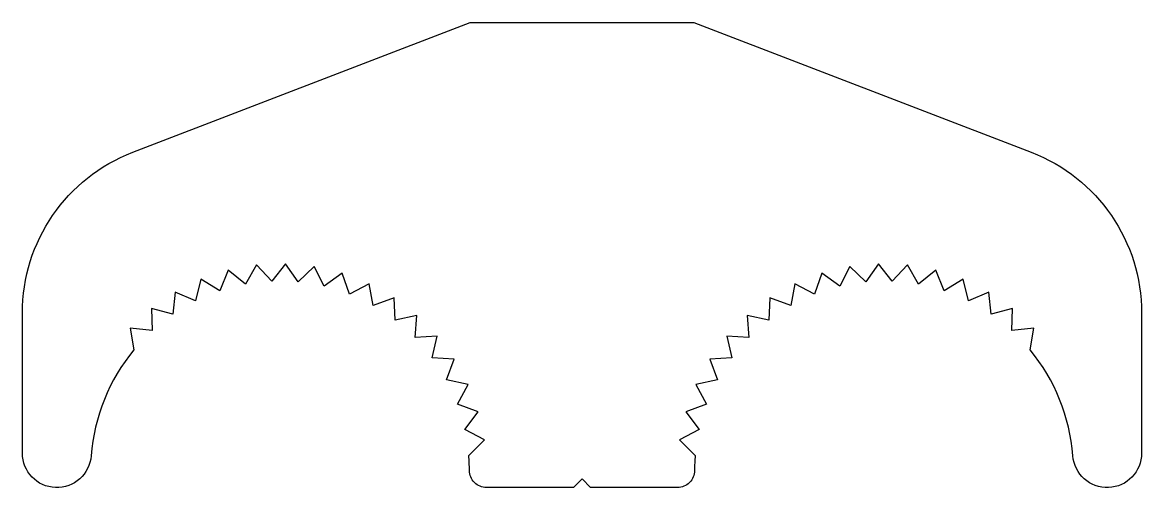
# Model space of a CAD drawing. Extents: x 128.9 to 193.9, y 213.6 to 240.6.
import ezdxf

# ---------------------------------------------------------------- set-up
doc = ezdxf.new("R2010")
doc.units = 0
doc.layers.add('ANA', color=220, linetype='CONTINUOUS')

msp = doc.modelspace()

# ---------------------------------------------------------------- linework, layer by layer
at = {"layer": 'ANA', "color": 7}
msp.add_lwpolyline([(151.771, 223.582), (150.514, 223.32), (150.443, 224.602), (149.235, 224.167), (148.986, 225.426), (147.85, 224.828), (147.428, 226.04), (146.387, 225.29), (145.8, 226.431), (144.874, 225.543), (144.134, 226.592), (143.34, 225.583), (142.461, 226.519), (141.815, 225.41), (140.815, 226.215), (140.33, 225.026), (139.227, 225.684), (138.912, 224.439), (137.729, 224.937), (137.59, 223.661), (136.349, 223.989), (136.389, 222.706), (135.114, 222.858), (135.332, 221.596, 0.154404), (132.85, 215.442, -0.962223), (128.856, 215.596), (128.856, 223.728, -0.310329), (135.266, 233.062), (154.856, 240.596), (161.356, 240.596), (167.856, 240.596), (187.446, 233.062, -0.310329), (193.856, 223.728), (193.856, 215.596, -0.962223), (189.862, 215.442, 0.154404), (187.38, 221.596), (187.597, 222.858), (186.323, 222.706), (186.363, 223.989), (185.122, 223.661), (184.983, 224.937), (183.8, 224.439), (183.485, 225.684), (182.382, 225.026), (181.897, 226.215), (180.897, 225.41), (180.251, 226.519), (179.372, 225.583), (178.578, 226.592), (177.838, 225.543), (176.912, 226.431), (176.325, 225.29), (175.284, 226.04), (174.862, 224.828), (173.726, 225.426), (173.477, 224.167), (172.269, 224.602), (172.198, 223.32), (170.941, 223.582), (171.049, 222.303), (169.768, 222.388), (170.053, 221.136), (168.773, 221.042), (169.229, 219.842), (167.974, 219.571), (168.593, 218.446), (167.388, 218.002), (168.157, 216.975), (167.026, 216.368), (167.928, 215.459, 0.019637), (167.894, 214.596, -0.414214), (166.894, 213.596), (161.856, 213.596), (161.356, 214.096), (160.856, 213.596), (155.817, 213.596, -0.414214), (154.817, 214.596, 0.019637), (154.784, 215.459), (155.686, 216.368), (154.555, 216.975), (155.324, 218.002), (154.119, 218.446), (154.738, 219.571), (153.483, 219.842), (153.939, 221.042), (152.659, 221.136), (152.944, 222.388), (151.663, 222.303)], format="xyb", close=True, dxfattribs=at)

doc.saveas('drawing.dxf')
